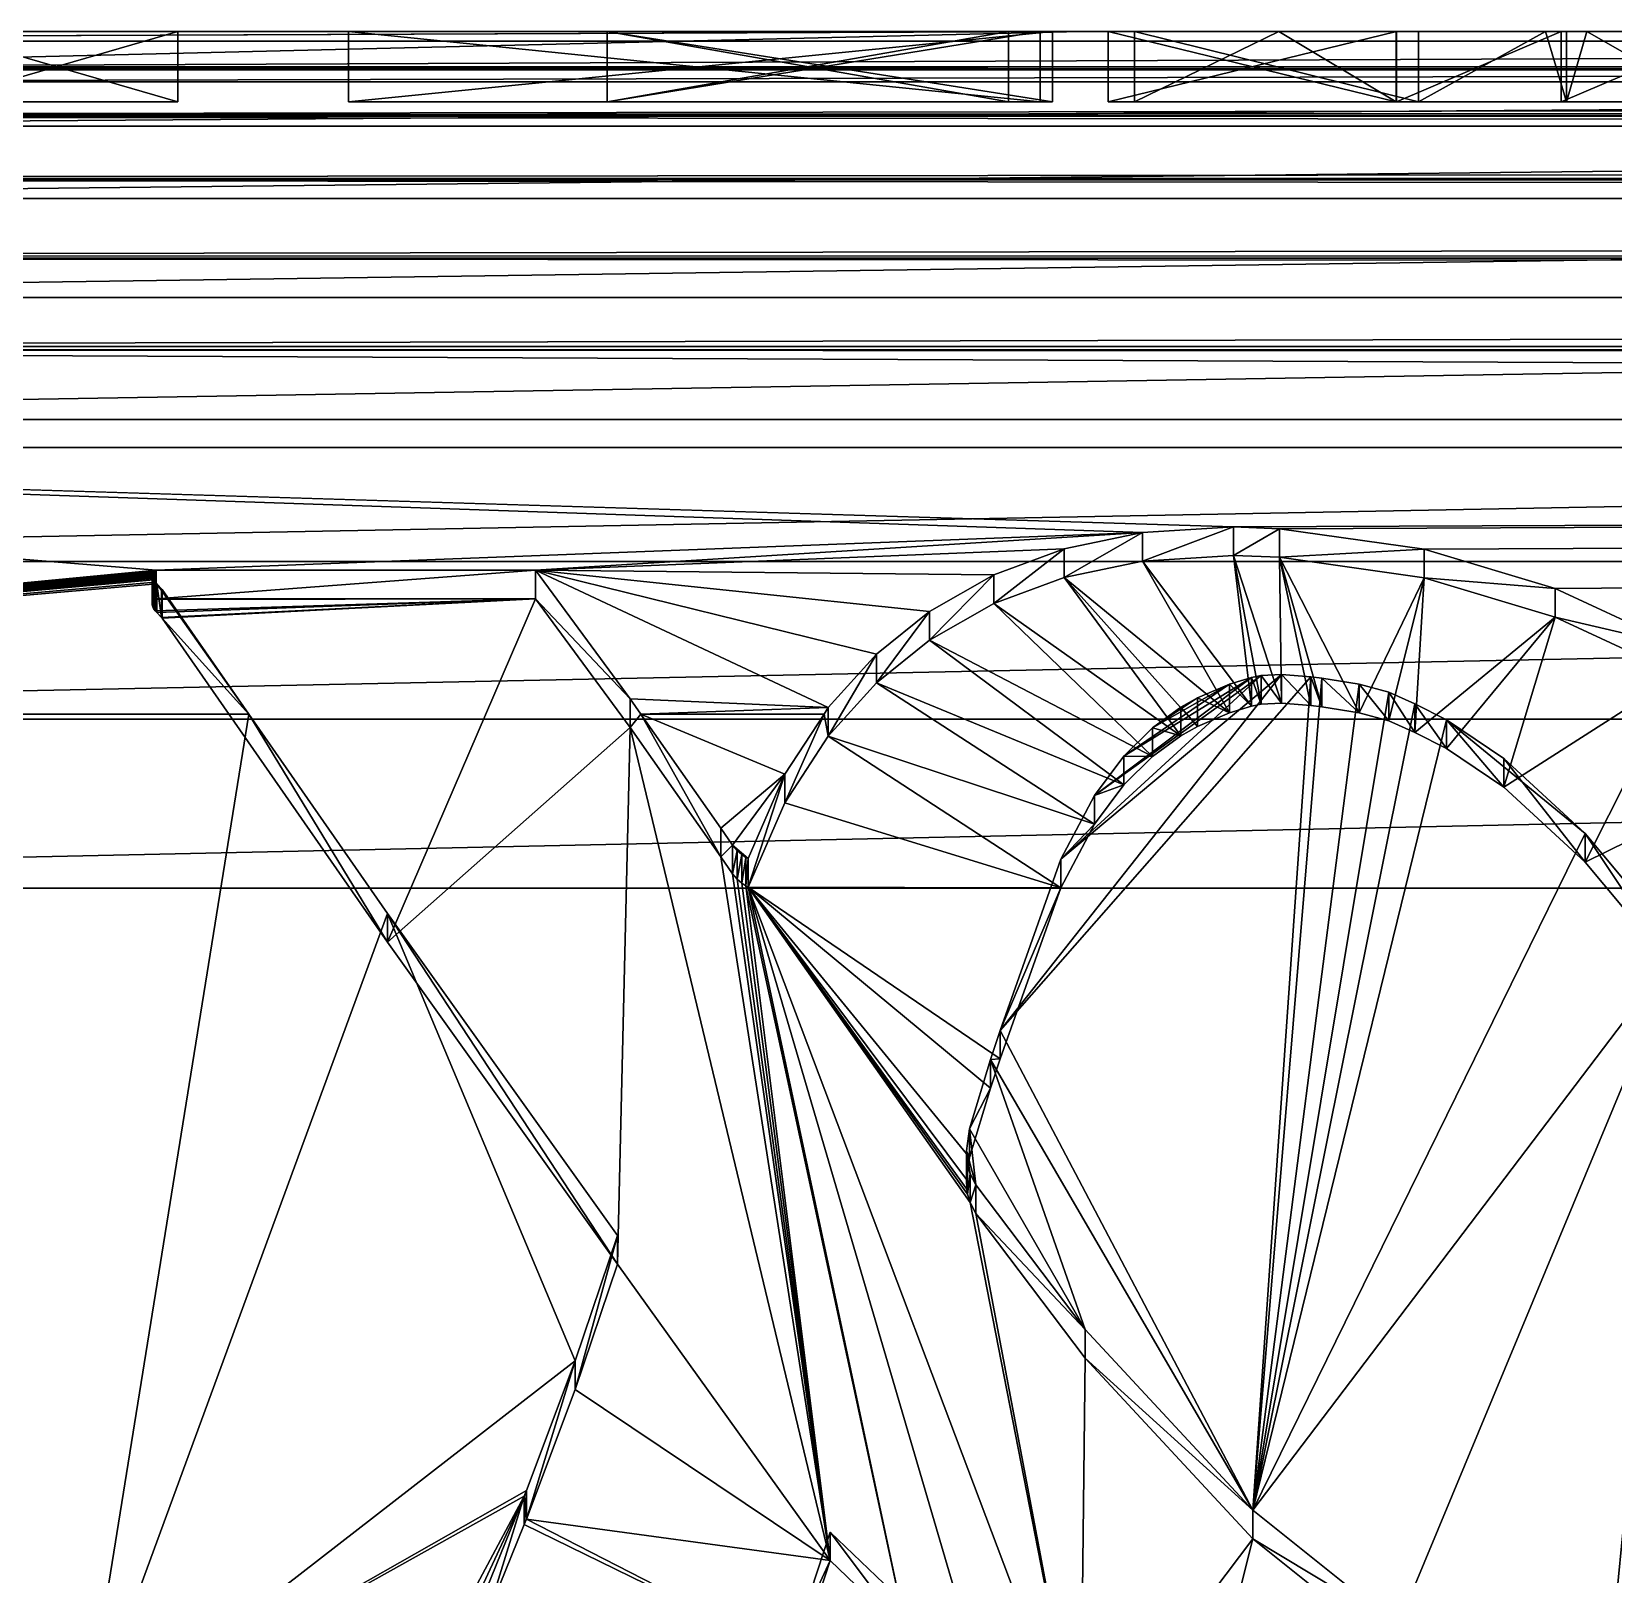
# Model space of a CAD drawing. Header units: metres. Extents: x 0 to 119, y 0 to 68.
# Drawn here: x 6.043 to 10.547, y 62.606 to 67 of the extents above; entities that cross this region are included whole.
import ezdxf

# ---------------------------------------------------------------- set-up
doc = ezdxf.new("R2010")
doc.units = ezdxf.units.M

msp = doc.modelspace()

# ---------------------------------------------------------------- linework, layer by layer
for points in [[(2.121098, 67, 17.797012), (5.767193, 67, 28.333239), (9.029355, 67, 17.797012)], [(9.029355, 67, 33.5), (8.949772, 67, 30.410288), (2.121098, 67, 33.5)], [(2.121098, 67, 33.5), (8.949772, 67, 30.410288), (6.945759, 67, 30.410288)], [(6.945759, 67, 30.410288), (6.459311, 67, 30.410288), (2.121098, 67, 33.5)], [(2.121098, 67, 33.5), (6.459311, 67, 30.410288), (5.767193, 67, 30.410288)], [(2.121098, 67, 33.5), (4.864197, 66.900002, 33.599998), (9.029355, 67, 33.5)], [(2.121098, 66.972885, 17.469748), (2.121098, 67, 17.797012), (9.029355, 67, 17.797012)], [(83.421097, 66.979347, 17.51034), (2.121098, 66.972885, 17.469748), (9.029355, 67, 17.797012)], [(21.378, 66.900002, 33.599998), (29.321098, 67, 33.5), (4.864197, 66.900002, 33.599998)], [(9.029355, 67, 33.5), (4.864197, 66.900002, 33.599998), (29.321098, 67, 33.5)], [(9.029355, 67, 17.797012), (5.767193, 67, 28.333239), (6.459311, 67, 28.333239)], [(5.767193, 66.799995, 28.333239), (6.459311, 66.799995, 28.333239), (5.767193, 67, 28.333239)], [(5.767193, 67, 28.333239), (6.459311, 66.799995, 28.333239), (6.459311, 67, 28.333239)], [(6.459311, 66.799995, 30.410288), (5.767193, 66.799995, 30.410288), (6.459311, 67, 30.410288)], [(6.459311, 67, 30.410288), (5.767193, 66.799995, 30.410288), (5.767193, 67, 30.410288)], [(6.945759, 67, 28.333239), (9.029355, 67, 17.797012), (6.459311, 67, 28.333239)], [(6.945759, 67, 28.333239), (6.459311, 67, 28.333239), (6.945759, 67, 28.881525)], [(6.945759, 67, 28.881525), (6.459311, 67, 28.333239), (6.459311, 67, 28.881525)], [(6.945759, 67, 28.881525), (6.459311, 67, 28.881525), (6.945759, 67, 30.410288)], [(6.945759, 67, 30.410288), (6.459311, 67, 28.881525), (6.459311, 67, 30.410288)], [(6.459311, 67, 28.333239), (6.459311, 66.799995, 28.333239), (6.459311, 67, 28.881525)], [(6.459311, 67, 28.881525), (6.459311, 66.799995, 28.333239), (6.459311, 66.799995, 30.410288)], [(6.459311, 67, 28.881525), (6.459311, 66.799995, 30.410288), (6.459311, 67, 30.410288)], [(8.914635, 67, 28.333239), (9.029355, 67, 17.797012), (6.945759, 67, 28.333239)], [(6.945759, 67, 30.410288), (6.945759, 66.799995, 30.410288), (6.945759, 67, 28.881525)], [(6.945759, 67, 28.881525), (6.945759, 66.799995, 30.410288), (6.945759, 66.799995, 28.333239)], [(6.945759, 67, 28.881525), (6.945759, 66.799995, 28.333239), (6.945759, 67, 28.333239)], [(6.945759, 66.799995, 28.333239), (8.914635, 66.799995, 28.333239), (6.945759, 67, 28.333239)], [(6.945759, 67, 28.333239), (8.914635, 66.799995, 28.333239), (8.914635, 67, 28.333239)], [(8.949772, 66.799995, 30.410288), (6.945759, 66.799995, 30.410288), (8.949772, 67, 30.410288)], [(8.949772, 67, 30.410288), (6.945759, 66.799995, 30.410288), (6.945759, 67, 30.410288)], [(7.681977, 67, 28.881525), (7.681977, 67, 29.106663), (9.029355, 67, 28.881525)], [(9.029355, 67, 28.881525), (7.681977, 67, 29.106663), (8.82506, 67, 29.106663)], [(7.681977, 67, 29.530409), (7.681977, 67, 29.939859), (8.82506, 67, 29.530409)], [(8.82506, 67, 29.530409), (7.681977, 67, 29.939859), (8.949772, 67, 29.939859)], [(7.681977, 67, 28.776623), (7.681977, 67, 28.881525), (8.914635, 67, 28.776623)], [(8.914635, 67, 28.776623), (7.681977, 67, 28.881525), (9.029355, 67, 28.881525)], [(8.914635, 66.799995, 28.776623), (7.681977, 66.799995, 28.776623), (8.914635, 67, 28.776623)], [(8.914635, 67, 28.776623), (7.681977, 66.799995, 28.776623), (7.681977, 67, 28.776623)], [(7.681977, 67, 28.776623), (7.681977, 66.799995, 28.776623), (7.681977, 67, 28.881525)], [(7.681977, 67, 28.881525), (7.681977, 66.799995, 28.776623), (7.681977, 66.799995, 29.106663)], [(7.681977, 67, 28.881525), (7.681977, 66.799995, 29.106663), (7.681977, 67, 29.106663)], [(7.681977, 66.799995, 29.106663), (8.82506, 66.799995, 29.106663), (7.681977, 67, 29.106663)], [(7.681977, 67, 29.106663), (8.82506, 66.799995, 29.106663), (8.82506, 67, 29.106663)], [(8.82506, 66.799995, 29.530409), (7.681977, 66.799995, 29.530409), (8.82506, 67, 29.530409)], [(8.82506, 67, 29.530409), (7.681977, 66.799995, 29.530409), (7.681977, 67, 29.530409)], [(7.681977, 66.799995, 29.530409), (7.681977, 66.799995, 29.939859), (7.681977, 67, 29.530409)], [(7.681977, 67, 29.530409), (7.681977, 66.799995, 29.939859), (7.681977, 67, 29.939859)], [(7.681977, 66.799995, 29.939859), (8.949772, 66.799995, 29.939859), (7.681977, 67, 29.939859)], [(7.681977, 67, 29.939859), (8.949772, 66.799995, 29.939859), (8.949772, 67, 29.939859)], [(9.029355, 67, 28.881525), (8.82506, 67, 29.106663), (8.82506, 67, 29.530409)], [(8.82506, 67, 29.530409), (8.949772, 67, 29.939859), (9.029355, 67, 28.881525)], [(8.82506, 66.799995, 29.106663), (8.82506, 66.799995, 29.530409), (8.82506, 67, 29.106663)], [(8.82506, 67, 29.106663), (8.82506, 66.799995, 29.530409), (8.82506, 67, 29.530409)], [(8.914635, 67, 28.776623), (9.029355, 67, 28.881525), (8.914635, 67, 28.333239)], [(8.914635, 67, 28.333239), (9.029355, 67, 28.881525), (9.029355, 67, 17.797012)], [(8.914635, 66.799995, 28.333239), (8.914635, 66.799995, 28.776623), (8.914635, 67, 28.333239)], [(8.914635, 67, 28.333239), (8.914635, 66.799995, 28.776623), (8.914635, 67, 28.776623)], [(9.029355, 67, 28.881525), (8.949772, 67, 29.939859), (8.949772, 67, 30.410288)], [(9.029355, 67, 33.5), (9.029355, 67, 28.881525), (8.949772, 67, 30.410288)], [(8.949772, 66.799995, 29.939859), (8.949772, 66.799995, 30.410288), (8.949772, 67, 29.939859)], [(8.949772, 67, 29.939859), (8.949772, 66.799995, 30.410288), (8.949772, 67, 30.410288)], [(9.992949, 67, 28.333239), (9.029355, 67, 17.797012), (9.183351, 67, 28.333239)], [(9.183351, 67, 28.333239), (9.029355, 67, 17.797012), (9.029355, 67, 28.881525)], [(9.183351, 67, 28.333239), (9.029355, 67, 28.881525), (9.594329, 67, 28.881525)], [(30.140114, 67, 19.16349), (30.357573, 67, 19.073416), (9.029355, 67, 17.797012)], [(11.623857, 67, 28.333239), (30.140114, 67, 19.16349), (9.029355, 67, 17.797012)], [(11.623857, 67, 28.333239), (9.029355, 67, 17.797012), (10.822873, 67, 28.333239)], [(10.822873, 67, 28.333239), (9.029355, 67, 17.797012), (9.992949, 67, 28.333239)], [(30.357573, 67, 19.073416), (30.586447, 67, 19.018467), (9.029355, 67, 17.797012)], [(9.029355, 67, 17.797012), (30.586447, 67, 19.018467), (30.821098, 67, 19)], [(9.029355, 67, 17.797012), (30.821098, 67, 19), (83.421097, 67, 17.797012)], [(9.92956, 67, 30.410288), (9.108934, 67, 30.410288), (9.029355, 67, 33.5)], [(13.339171, 67, 30.410288), (9.029355, 67, 33.5), (13.997875, 67, 30.410288)], [(13.997875, 67, 30.410288), (9.029355, 67, 33.5), (29.321098, 67, 33.5)], [(10.868348, 67, 30.410288), (9.92956, 67, 30.410288), (9.029355, 67, 33.5)], [(10.868348, 67, 30.410288), (9.029355, 67, 33.5), (11.693792, 67, 30.410288)], [(11.693792, 67, 30.410288), (9.029355, 67, 33.5), (13.339171, 67, 30.410288)], [(9.108934, 67, 30.410288), (9.594329, 67, 28.881525), (9.029355, 67, 28.881525)], [(9.108934, 67, 30.410288), (9.029355, 67, 28.881525), (9.029355, 67, 33.5)], [(83.421097, 66.979347, 17.51034), (9.029355, 67, 17.797012), (83.421097, 67, 17.797012)], [(9.928871, 67, 29.327839), (9.594329, 67, 28.881525), (9.108934, 67, 30.410288)], [(9.92956, 66.799995, 30.410288), (9.108934, 66.799995, 30.410288), (9.92956, 67, 30.410288)], [(9.92956, 67, 30.410288), (9.108934, 66.799995, 30.410288), (9.108934, 67, 30.410288)], [(9.108934, 66.799995, 30.410288), (9.928871, 66.799995, 29.327839), (9.108934, 67, 30.410288)], [(9.108934, 67, 30.410288), (9.928871, 66.799995, 29.327839), (9.928871, 67, 29.327839)], [(9.594329, 67, 28.881525), (9.928871, 66.799995, 29.327839), (9.183351, 66.799995, 28.333239)], [(9.594329, 67, 28.881525), (9.183351, 66.799995, 28.333239), (9.183351, 67, 28.333239)], [(9.183351, 66.799995, 28.333239), (9.992949, 66.799995, 28.333239), (9.183351, 67, 28.333239)], [(9.183351, 67, 28.333239), (9.992949, 66.799995, 28.333239), (9.992949, 67, 28.333239)], [(9.928871, 67, 29.327839), (9.928871, 66.799995, 29.327839), (9.594329, 67, 28.881525)], [(10.398779, 67, 29.742973), (9.92956, 67, 30.410288), (10.868348, 67, 30.410288)], [(10.398779, 66.799995, 29.742973), (9.92956, 66.799995, 30.410288), (10.398779, 67, 29.742973)], [(10.398779, 67, 29.742973), (9.92956, 66.799995, 30.410288), (9.92956, 67, 30.410288)], [(10.822873, 67, 28.333239), (9.992949, 67, 28.333239), (10.471639, 67, 28.881525)], [(10.471639, 67, 28.881525), (9.992949, 67, 28.333239), (10.353942, 67, 28.881525)], [(9.992949, 67, 28.333239), (9.992949, 66.799995, 28.333239), (10.353942, 67, 28.881525)], [(10.353942, 67, 28.881525), (9.992949, 66.799995, 28.333239), (10.413594, 66.799995, 28.972132)], [(10.471639, 67, 28.881525), (10.353942, 67, 28.881525), (10.413594, 67, 28.972132)], [(10.353942, 67, 28.881525), (10.413594, 66.799995, 28.972132), (10.413594, 67, 28.972132)], [(10.868348, 66.799995, 30.410288), (10.398779, 66.799995, 29.742973), (10.868348, 67, 30.410288)], [(10.868348, 67, 30.410288), (10.398779, 66.799995, 29.742973), (10.398779, 67, 29.742973)], [(10.413594, 67, 28.972132), (10.413594, 66.799995, 28.972132), (10.471639, 67, 28.881525)], [(10.471639, 67, 28.881525), (10.413594, 66.799995, 28.972132), (10.822873, 66.799995, 28.333239)], [(10.471639, 67, 28.881525), (10.822873, 66.799995, 28.333239), (10.822873, 67, 28.333239)], [(83.421097, 66.970566, 17.470276), (2.121098, 66.972885, 17.469748), (83.421097, 66.979347, 17.51034)], [(83.421097, 66.970566, 17.470276), (2.121098, 66.972717, 17.467789), (2.121098, 66.972885, 17.469748)], [(2.121098, 66.892578, 17.151358), (2.121098, 66.972717, 17.467789), (83.421097, 66.970566, 17.470276)], [(83.421097, 66.917824, 17.229591), (2.121098, 66.892578, 17.151358), (83.421097, 66.970566, 17.470276)], [(83.421097, 66.888939, 17.152763), (2.121098, 66.892578, 17.151358), (83.421097, 66.917824, 17.229591)], [(83.421097, 66.888939, 17.152763), (2.121098, 66.891609, 17.147547), (2.121098, 66.892578, 17.151358)], [(4.360739, 66.857452, 44), (21.881458, 66.857452, 44), (21.378, 66.900002, 44)], [(4.360739, 66.857452, 44), (21.378, 66.900002, 44), (4.864197, 66.900002, 44)], [(21.378, 66.900002, 33.599998), (4.864197, 66.900002, 33.599998), (21.378, 66.900002, 44)], [(21.378, 66.900002, 44), (4.864197, 66.900002, 33.599998), (4.864197, 66.900002, 44)], [(2.121098, 66.761261, 16.850426), (2.121098, 66.891609, 17.147547), (83.421097, 66.888939, 17.152763)], [(83.421097, 66.816689, 16.960558), (2.121098, 66.761261, 16.850426), (83.421097, 66.888939, 17.152763)], [(3.871564, 66.731018, 44), (22.370634, 66.731018, 44), (21.881458, 66.857452, 44)], [(3.871564, 66.731018, 44), (21.881458, 66.857452, 44), (4.360739, 66.857452, 44)], [(83.421097, 66.757271, 16.852674), (2.121098, 66.761261, 16.850426), (83.421097, 66.816689, 16.960558)], [(83.421097, 66.757271, 16.852674), (2.121098, 66.758896, 16.845026), (2.121098, 66.761261, 16.850426)], [(83.421097, 66.678032, 16.708799), (2.121098, 66.582497, 16.575058), (2.121098, 66.758896, 16.845026)], [(83.421097, 66.678032, 16.708799), (2.121098, 66.758896, 16.845026), (83.421097, 66.757271, 16.852674)], [(4.876979, 66.799995, 29.269617), (5.767193, 66.799995, 30.410288), (6.459311, 66.799995, 30.410288)], [(6.459311, 66.799995, 30.410288), (5.767193, 66.799995, 29.482351), (4.876979, 66.799995, 29.269617)], [(6.459311, 66.799995, 28.333239), (5.767193, 66.799995, 28.333239), (6.459311, 66.799995, 30.410288)], [(6.459311, 66.799995, 30.410288), (5.767193, 66.799995, 28.333239), (5.767193, 66.799995, 29.482351)], [(8.949772, 66.799995, 30.410288), (8.949772, 66.799995, 29.939859), (6.945759, 66.799995, 30.410288)], [(6.945759, 66.799995, 30.410288), (8.949772, 66.799995, 29.939859), (7.681977, 66.799995, 29.939859)], [(6.945759, 66.799995, 30.410288), (7.681977, 66.799995, 29.939859), (6.945759, 66.799995, 28.333239)], [(6.945759, 66.799995, 28.333239), (7.681977, 66.799995, 29.939859), (7.681977, 66.799995, 29.530409)], [(7.681977, 66.799995, 28.776623), (8.914635, 66.799995, 28.333239), (6.945759, 66.799995, 28.333239)], [(7.681977, 66.799995, 28.776623), (6.945759, 66.799995, 28.333239), (7.681977, 66.799995, 29.106663)], [(7.681977, 66.799995, 29.106663), (6.945759, 66.799995, 28.333239), (7.681977, 66.799995, 29.530409)], [(8.914635, 66.799995, 28.776623), (8.914635, 66.799995, 28.333239), (7.681977, 66.799995, 28.776623)], [(7.681977, 66.799995, 29.106663), (7.681977, 66.799995, 29.530409), (8.82506, 66.799995, 29.106663)], [(8.82506, 66.799995, 29.106663), (7.681977, 66.799995, 29.530409), (8.82506, 66.799995, 29.530409)], [(9.108934, 66.799995, 30.410288), (9.92956, 66.799995, 30.410288), (9.928871, 66.799995, 29.327839)], [(9.992949, 66.799995, 28.333239), (9.183351, 66.799995, 28.333239), (10.413594, 66.799995, 28.972132)], [(10.413594, 66.799995, 28.972132), (9.183351, 66.799995, 28.333239), (9.928871, 66.799995, 29.327839)], [(9.928871, 66.799995, 29.327839), (9.92956, 66.799995, 30.410288), (10.398779, 66.799995, 29.742973)], [(9.928871, 66.799995, 29.327839), (10.398779, 66.799995, 29.742973), (10.413594, 66.799995, 28.972132)], [(10.868348, 66.799995, 30.410288), (10.883849, 66.799995, 29.339207), (10.398779, 66.799995, 29.742973)], [(10.413594, 66.799995, 28.972132), (10.398779, 66.799995, 29.742973), (10.883849, 66.799995, 29.339207)], [(10.413594, 66.799995, 28.972132), (10.883849, 66.799995, 29.339207), (10.822873, 66.799995, 28.333239)], [(3.410541, 66.524292, 44), (22.831656, 66.524292, 44), (22.370634, 66.731018, 44)], [(3.410541, 66.524292, 44), (22.370634, 66.731018, 44), (3.871564, 66.731018, 44)], [(83.421097, 66.578995, 16.577765), (2.121098, 66.582497, 16.575058), (83.421097, 66.678032, 16.708799)], [(83.421097, 66.578995, 16.577765), (2.121098, 66.578194, 16.568474), (2.121098, 66.582497, 16.575058)], [(83.421097, 66.504723, 16.479513), (2.121098, 66.578194, 16.568474), (83.421097, 66.578995, 16.577765)], [(83.421097, 66.504723, 16.479513), (2.121098, 66.361092, 16.332676), (2.121098, 66.578194, 16.568474)], [(83.421097, 66.358711, 16.33514), (2.121098, 66.361092, 16.332676), (83.421097, 66.504723, 16.479513)], [(2.990749, 66.243118, 44), (23.251446, 66.243118, 44), (22.831656, 66.524292, 44)], [(2.990749, 66.243118, 44), (22.831656, 66.524292, 44), (3.410541, 66.524292, 44)], [(83.421097, 66.358711, 16.33514), (2.121098, 66.354431, 16.325443), (2.121098, 66.361092, 16.332676)], [(83.421097, 66.300339, 16.277435), (2.121098, 66.354431, 16.325443), (83.421097, 66.358711, 16.33514)], [(83.421097, 66.300339, 16.277435), (2.121098, 66.103027, 16.129808), (2.121098, 66.354431, 16.325443)], [(83.421097, 66.102104, 16.131102), (2.121098, 66.103027, 16.129808), (83.421097, 66.300339, 16.277435)], [(2.624098, 65.895485, 44), (23.618097, 65.895485, 44), (23.251446, 66.243118, 44)], [(2.624098, 65.895485, 44), (23.251446, 66.243118, 44), (2.990749, 66.243118, 44)], [(83.421097, 66.102104, 16.131102), (2.121098, 66.093719, 16.122562), (2.121098, 66.103027, 16.129808)], [(83.421097, 66.069107, 16.106743), (2.121098, 66.093719, 16.122562), (83.421097, 66.102104, 16.131102)], [(66.429298, 65.815788, 15.970955), (2.121098, 65.815788, 15.970955), (2.121098, 66.093719, 16.122562)], [(83.421097, 66.069107, 16.106743), (66.429298, 65.815788, 15.970955), (2.121098, 66.093719, 16.122562)], [(2.32099, 65.491249, 44), (23.921209, 65.491249, 44), (23.618097, 65.895485, 44)], [(2.32099, 65.491249, 44), (23.618097, 65.895485, 44), (2.624098, 65.895485, 44)], [(66.429298, 65.815788, 15.970955), (9.465281, 65.589226, 15.869737), (2.121098, 65.815788, 15.970955)], [(9.465281, 65.589226, 15.869737), (9.206678, 65.573441, 15.862684), (2.121098, 65.815788, 15.970955)], [(2.121098, 65.815788, 15.970955), (9.206678, 65.573441, 15.862684), (6.397724, 65.465912, 15.814647)], [(2.121098, 65.815788, 15.970955), (6.397724, 65.465912, 15.814647), (2.121098, 65.056313, 15.631657)], [(66.429298, 65.815788, 15.970955), (9.596497, 65.584343, 15.867554), (9.465281, 65.589226, 15.869737)], [(10.008261, 65.525642, 15.841333), (9.596497, 65.584343, 15.867554), (66.429298, 65.815788, 15.970955)], [(10.381434, 65.413834, 15.791383), (10.008261, 65.525642, 15.841333), (66.429298, 65.815788, 15.970955)], [(66.429298, 65.815788, 15.970955), (10.735929, 65.249786, 15.718093), (10.381434, 65.413834, 15.791383)], [(9.206678, 65.491852, 16.04529), (9.206678, 65.573441, 15.862684), (9.465281, 65.589226, 15.869737)], [(9.206678, 65.491852, 16.04529), (9.465281, 65.589226, 15.869737), (9.465281, 65.507652, 16.052343)], [(9.465281, 65.507652, 16.052343), (9.465281, 65.589226, 15.869737), (9.596497, 65.584343, 15.867554)], [(6.397724, 65.465912, 15.814647), (9.206678, 65.573441, 15.862684), (7.478107, 65.465912, 15.814647)], [(7.478107, 65.465912, 15.814647), (9.206678, 65.573441, 15.862684), (8.983396, 65.527145, 15.842002)], [(8.983396, 65.445564, 16.024609), (8.983396, 65.527145, 15.842002), (9.206678, 65.573441, 15.862684)], [(8.983396, 65.445564, 16.024609), (9.206678, 65.573441, 15.862684), (9.206678, 65.491852, 16.04529)], [(9.465281, 65.507652, 16.052343), (9.596497, 65.584343, 15.867554), (9.596497, 65.502754, 16.050159)], [(10.008261, 65.525642, 15.841333), (9.596497, 65.502754, 16.050159), (9.596497, 65.584343, 15.867554)], [(7.478107, 65.465912, 15.814647), (8.983396, 65.527145, 15.842002), (8.783616, 65.452888, 15.80883)], [(8.783616, 65.371315, 15.991436), (8.783616, 65.452888, 15.80883), (8.983396, 65.527145, 15.842002)], [(8.783616, 65.371315, 15.991436), (8.983396, 65.527145, 15.842002), (8.983396, 65.445564, 16.024609)], [(9.465281, 65.507652, 16.052343), (9.517189, 65.079231, 15.860952), (9.206678, 65.491852, 16.04529)], [(9.596497, 65.502754, 16.050159), (9.60277, 65.087601, 15.864689), (9.465281, 65.507652, 16.052343)], [(9.60277, 65.087601, 15.864689), (9.544477, 65.084412, 15.863262), (9.465281, 65.507652, 16.052343)], [(9.465281, 65.507652, 16.052343), (9.544477, 65.084412, 15.863262), (9.517189, 65.079231, 15.860952)], [(10.008261, 65.525642, 15.841333), (10.008261, 65.444069, 16.023937), (9.596497, 65.502754, 16.050159)], [(9.685822, 65.081108, 15.861785), (9.60277, 65.087601, 15.864689), (9.596497, 65.502754, 16.050159)], [(10.008261, 65.444069, 16.023937), (9.823788, 65.059799, 15.852267), (9.596497, 65.502754, 16.050159)], [(9.596497, 65.502754, 16.050159), (9.823788, 65.059799, 15.852267), (9.71742, 65.076546, 15.859749)], [(9.596497, 65.502754, 16.050159), (9.71742, 65.076546, 15.859749), (9.685822, 65.081108, 15.861785)], [(10.381434, 65.413834, 15.791383), (10.008261, 65.444069, 16.023937), (10.008261, 65.525642, 15.841333)], [(2.090014, 65.041885, 44), (24.152184, 65.041885, 44), (23.921209, 65.491249, 44)], [(2.090014, 65.041885, 44), (23.921209, 65.491249, 44), (2.32099, 65.491249, 44)], [(2.121098, 65.056313, 15.631657), (6.397724, 65.465912, 15.814647), (6.394863, 65.46405, 15.813814)], [(2.121098, 65.056313, 15.631657), (6.394863, 65.46405, 15.813814), (6.391853, 65.461548, 15.812695)], [(6.391853, 65.461548, 15.812695), (6.389733, 65.459167, 15.811633), (2.121098, 65.056313, 15.631657)], [(6.389733, 65.459167, 15.811633), (6.388232, 65.45681, 15.810579), (2.121098, 65.056313, 15.631657)], [(2.121098, 65.056313, 15.631657), (6.388232, 65.45681, 15.810579), (6.387211, 65.45433, 15.809477)], [(2.121098, 65.056313, 15.631657), (6.387211, 65.45433, 15.809477), (6.386697, 65.451965, 15.808414)], [(6.386697, 65.451965, 15.808414), (6.3866, 65.44915, 15.807159), (2.121098, 65.056313, 15.631657)], [(6.3866, 65.367569, 15.989765), (6.3866, 65.44915, 15.807159), (6.386697, 65.451965, 15.808414)], [(6.3866, 65.367569, 15.989765), (6.386697, 65.451965, 15.808414), (6.386697, 65.370392, 15.991021)], [(6.386697, 65.370392, 15.991021), (6.386697, 65.451965, 15.808414), (6.387211, 65.45433, 15.809477)], [(6.386697, 65.370392, 15.991021), (6.387211, 65.45433, 15.809477), (6.387211, 65.372757, 15.992083)], [(6.387211, 65.372757, 15.992083), (6.387211, 65.45433, 15.809477), (6.388232, 65.45681, 15.810579)], [(6.387211, 65.372757, 15.992083), (6.388232, 65.45681, 15.810579), (6.388232, 65.375221, 15.993185)], [(6.388232, 65.375221, 15.993185), (6.388232, 65.45681, 15.810579), (6.389733, 65.459167, 15.811633)], [(6.388232, 65.375221, 15.993185), (6.389733, 65.459167, 15.811633), (6.389733, 65.377586, 15.99424)], [(6.389733, 65.377586, 15.99424), (6.389733, 65.459167, 15.811633), (6.391853, 65.461548, 15.812695)], [(6.389733, 65.377586, 15.99424), (6.391853, 65.461548, 15.812695), (6.391853, 65.379959, 15.995301)], [(6.391853, 65.379959, 15.995301), (6.391853, 65.461548, 15.812695), (6.394863, 65.46405, 15.813814)], [(6.391853, 65.379959, 15.995301), (6.394863, 65.46405, 15.813814), (6.394863, 65.382469, 15.996421)], [(6.394863, 65.382469, 15.996421), (6.394863, 65.46405, 15.813814), (6.397724, 65.465912, 15.814647)], [(6.394863, 65.382469, 15.996421), (6.397724, 65.465912, 15.814647), (6.397724, 65.384331, 15.997253)], [(7.478107, 65.384331, 15.997253), (6.397724, 65.384331, 15.997253), (7.478107, 65.465912, 15.814647)], [(7.478107, 65.465912, 15.814647), (6.397724, 65.384331, 15.997253), (6.397724, 65.465912, 15.814647)], [(7.478107, 65.465912, 15.814647), (8.783616, 65.452888, 15.80883), (8.600216, 65.348602, 15.762239)], [(8.600216, 65.348602, 15.762239), (8.449078, 65.226837, 15.707843), (7.478107, 65.465912, 15.814647)], [(7.478107, 65.465912, 15.814647), (8.449078, 65.226837, 15.707843), (8.311805, 65.075142, 15.640073)], [(7.478107, 65.465912, 15.814647), (8.311805, 65.075142, 15.640073), (7.747643, 65.100075, 15.651207)], [(7.747643, 65.100075, 15.651207), (7.478107, 65.384331, 15.997253), (7.478107, 65.465912, 15.814647)], [(8.600216, 65.267029, 15.944846), (8.600216, 65.348602, 15.762239), (8.783616, 65.452888, 15.80883)], [(8.600216, 65.267029, 15.944846), (8.783616, 65.452888, 15.80883), (8.783616, 65.371315, 15.991436)], [(9.206678, 65.491852, 16.04529), (9.454515, 65.059998, 15.852354), (8.983396, 65.445564, 16.024609)], [(9.206678, 65.491852, 16.04529), (9.517189, 65.079231, 15.860952), (9.454515, 65.059998, 15.852354)], [(2.121098, 65.056313, 15.631657), (6.3866, 65.44915, 15.807159), (6.387029, 65.446175, 15.805831)], [(2.121098, 65.056313, 15.631657), (6.387029, 65.446175, 15.805831), (6.388158, 65.442612, 15.804238)], [(6.388158, 65.442612, 15.804238), (6.390341, 65.438232, 15.802283), (2.121098, 65.056313, 15.631657)], [(2.121098, 65.056313, 15.631657), (6.390341, 65.438232, 15.802283), (6.394617, 65.432076, 15.799534)], [(2.121098, 65.056313, 15.631657), (6.394617, 65.432076, 15.799534), (6.399087, 65.426888, 15.797213)], [(6.399087, 65.426888, 15.797213), (6.661288, 65.056313, 15.631657), (2.121098, 65.056313, 15.631657)], [(6.387029, 65.364601, 15.988436), (6.387029, 65.446175, 15.805831), (6.3866, 65.44915, 15.807159)], [(6.387029, 65.364601, 15.988436), (6.3866, 65.44915, 15.807159), (6.3866, 65.367569, 15.989765)], [(6.388158, 65.361038, 15.986845), (6.388158, 65.442612, 15.804238), (6.387029, 65.446175, 15.805831)], [(6.388158, 65.361038, 15.986845), (6.387029, 65.446175, 15.805831), (6.387029, 65.364601, 15.988436)], [(6.390341, 65.356659, 15.984889), (6.390341, 65.438232, 15.802283), (6.388158, 65.442612, 15.804238)], [(6.390341, 65.356659, 15.984889), (6.388158, 65.442612, 15.804238), (6.388158, 65.361038, 15.986845)], [(6.394617, 65.350502, 15.98214), (6.394617, 65.432076, 15.799534), (6.390341, 65.438232, 15.802283)], [(6.394617, 65.350502, 15.98214), (6.390341, 65.438232, 15.802283), (6.390341, 65.356659, 15.984889)], [(6.399087, 65.345306, 15.979819), (6.399087, 65.426888, 15.797213), (6.394617, 65.432076, 15.799534)], [(6.399087, 65.345306, 15.979819), (6.394617, 65.432076, 15.799534), (6.394617, 65.350502, 15.98214)], [(6.412983, 65.412781, 15.79091), (6.414603, 65.410706, 15.789986), (6.399087, 65.426888, 15.797213)], [(6.399087, 65.426888, 15.797213), (6.414603, 65.410706, 15.789986), (6.661288, 65.056313, 15.631657)], [(6.412983, 65.3312, 15.973516), (6.412983, 65.412781, 15.79091), (6.399087, 65.426888, 15.797213)], [(6.412983, 65.3312, 15.973516), (6.399087, 65.426888, 15.797213), (6.399087, 65.345306, 15.979819)], [(6.414603, 65.329124, 15.97259), (6.414603, 65.410706, 15.789986), (6.412983, 65.412781, 15.79091)], [(6.414603, 65.329124, 15.97259), (6.412983, 65.412781, 15.79091), (6.412983, 65.3312, 15.973516)], [(6.414603, 65.410706, 15.789986), (6.414603, 65.329124, 15.97259), (6.661288, 65.056313, 15.631657)], [(8.983396, 65.445564, 16.024609), (9.31542, 64.994453, 15.823073), (8.783616, 65.371315, 15.991436)], [(9.454515, 65.059998, 15.852354), (9.363264, 65.021187, 15.835017), (8.983396, 65.445564, 16.024609)], [(8.983396, 65.445564, 16.024609), (9.363264, 65.021187, 15.835017), (9.31542, 64.994453, 15.823073)], [(10.008261, 65.444069, 16.023937), (9.907931, 65.036919, 15.842043), (9.823788, 65.059799, 15.852267)], [(9.982217, 65.004181, 15.827421), (9.907931, 65.036919, 15.842043), (10.008261, 65.444069, 16.023937)], [(10.381434, 65.332253, 15.973989), (9.982217, 65.004181, 15.827421), (10.008261, 65.444069, 16.023937)], [(10.381434, 65.413834, 15.791383), (10.381434, 65.332253, 15.973989), (10.008261, 65.444069, 16.023937)], [(10.735929, 65.249786, 15.718093), (10.381434, 65.332253, 15.973989), (10.381434, 65.413834, 15.791383)], [(6.389733, 65.377586, 15.99424), (6.387029, 65.364601, 15.988436), (6.3866, 65.367569, 15.989765)], [(6.389733, 65.377586, 15.99424), (6.3866, 65.367569, 15.989765), (6.388232, 65.375221, 15.993185)], [(6.388232, 65.375221, 15.993185), (6.3866, 65.367569, 15.989765), (6.386697, 65.370392, 15.991021)], [(6.388232, 65.375221, 15.993185), (6.386697, 65.370392, 15.991021), (6.387211, 65.372757, 15.992083)], [(6.391853, 65.379959, 15.995301), (6.388158, 65.361038, 15.986845), (6.387029, 65.364601, 15.988436)], [(6.391853, 65.379959, 15.995301), (6.387029, 65.364601, 15.988436), (6.389733, 65.377586, 15.99424)], [(6.394863, 65.382469, 15.996421), (6.390341, 65.356659, 15.984889), (6.388158, 65.361038, 15.986845)], [(6.394863, 65.382469, 15.996421), (6.388158, 65.361038, 15.986845), (6.391853, 65.379959, 15.995301)], [(6.394617, 65.350502, 15.98214), (6.390341, 65.356659, 15.984889), (6.394863, 65.382469, 15.996421)], [(6.399087, 65.345306, 15.979819), (6.394617, 65.350502, 15.98214), (7.478107, 65.384331, 15.997253)], [(7.478107, 65.384331, 15.997253), (6.394617, 65.350502, 15.98214), (6.394863, 65.382469, 15.996421)], [(7.478107, 65.384331, 15.997253), (6.394863, 65.382469, 15.996421), (6.397724, 65.384331, 15.997253)], [(7.478107, 65.384331, 15.997253), (6.412983, 65.3312, 15.973516), (6.399087, 65.345306, 15.979819)], [(7.478107, 65.384331, 15.997253), (6.414603, 65.329124, 15.97259), (6.412983, 65.3312, 15.973516)], [(7.478107, 65.384331, 15.997253), (7.056553, 64.406876, 15.560575), (6.414603, 65.329124, 15.97259)], [(7.747643, 65.018494, 15.833814), (7.056553, 64.406876, 15.560575), (7.478107, 65.384331, 15.997253)], [(7.747643, 65.100075, 15.651207), (7.747643, 65.018494, 15.833814), (7.478107, 65.384331, 15.997253)], [(8.783616, 65.371315, 15.991436), (9.234808, 64.935883, 15.796911), (8.600216, 65.267029, 15.944846)], [(8.783616, 65.371315, 15.991436), (9.31542, 64.994453, 15.823073), (9.234808, 64.935883, 15.796911)], [(6.661288, 65.056313, 15.631657), (6.414603, 65.329124, 15.97259), (7.056553, 64.406876, 15.560575)], [(8.449078, 65.145264, 15.89045), (8.449078, 65.226837, 15.707843), (8.600216, 65.348602, 15.762239)], [(8.449078, 65.145264, 15.89045), (8.600216, 65.348602, 15.762239), (8.600216, 65.267029, 15.944846)], [(10.381434, 65.332253, 15.973989), (10.072265, 64.958115, 15.806843), (9.982217, 65.004181, 15.827421)], [(10.072265, 64.958115, 15.806843), (10.381434, 65.332253, 15.973989), (10.235399, 64.848366, 15.757807)], [(10.235399, 64.848366, 15.757807), (10.381434, 65.332253, 15.973989), (10.735929, 65.168213, 15.900698)], [(10.735929, 65.249786, 15.718093), (10.735929, 65.168213, 15.900698), (10.381434, 65.332253, 15.973989)], [(8.311805, 64.993561, 15.822677), (8.311805, 65.075142, 15.640073), (8.449078, 65.226837, 15.707843)], [(8.311805, 64.993561, 15.822677), (8.449078, 65.226837, 15.707843), (8.449078, 65.145264, 15.89045)], [(8.600216, 65.267029, 15.944846), (9.153333, 64.855133, 15.760836), (8.449078, 65.145264, 15.89045)], [(8.600216, 65.267029, 15.944846), (9.234808, 64.935883, 15.796911), (9.153333, 64.855133, 15.760836)], [(8.449078, 65.145264, 15.89045), (9.06974, 64.742462, 15.710499), (8.311805, 64.993561, 15.822677)], [(8.449078, 65.145264, 15.89045), (9.153333, 64.855133, 15.760836), (9.06974, 64.742462, 15.710499)], [(8.973487, 64.643272, 15.447133), (9.60277, 65.169174, 15.682082), (8.801024, 64.155502, 15.229224)], [(8.801024, 64.155502, 15.229224), (9.60277, 65.169174, 15.682082), (9.685822, 65.162682, 15.67918)], [(8.801024, 64.155502, 15.229224), (9.685822, 65.162682, 15.67918), (9.520538, 62.788456, 14.618497)], [(8.973487, 64.643272, 15.447133), (9.544477, 65.165993, 15.680655), (9.60277, 65.169174, 15.682082)], [(9.06974, 64.824043, 15.527893), (9.544477, 65.165993, 15.680655), (8.973487, 64.643272, 15.447133)], [(9.06974, 64.824043, 15.527893), (9.517189, 65.16082, 15.678347), (9.544477, 65.165993, 15.680655)], [(9.153333, 64.936722, 15.57823), (9.517189, 65.16082, 15.678347), (9.06974, 64.824043, 15.527893)], [(9.153333, 64.936722, 15.57823), (9.454515, 65.141571, 15.669748), (9.517189, 65.16082, 15.678347)], [(9.234808, 65.017464, 15.614304), (9.454515, 65.141571, 15.669748), (9.153333, 64.936722, 15.57823)], [(9.234808, 65.017464, 15.614304), (9.363264, 65.10276, 15.652411), (9.454515, 65.141571, 15.669748)], [(9.454515, 65.059998, 15.852354), (9.454515, 65.141571, 15.669748), (9.363264, 65.10276, 15.652411)], [(9.517189, 65.079231, 15.860952), (9.517189, 65.16082, 15.678347), (9.454515, 65.141571, 15.669748)], [(9.517189, 65.079231, 15.860952), (9.454515, 65.141571, 15.669748), (9.454515, 65.059998, 15.852354)], [(9.544477, 65.084412, 15.863262), (9.544477, 65.165993, 15.680655), (9.517189, 65.16082, 15.678347)], [(9.544477, 65.084412, 15.863262), (9.517189, 65.16082, 15.678347), (9.517189, 65.079231, 15.860952)], [(9.520538, 62.788456, 14.618497), (9.685822, 65.162682, 15.67918), (9.71742, 65.158127, 15.677143)], [(9.520538, 62.788456, 14.618497), (9.71742, 65.158127, 15.677143), (9.823788, 65.141373, 15.669661)], [(9.823788, 65.141373, 15.669661), (9.907931, 65.118492, 15.659436), (9.520538, 62.788456, 14.618497)], [(9.60277, 65.087601, 15.864689), (9.60277, 65.169174, 15.682082), (9.544477, 65.165993, 15.680655)], [(9.60277, 65.087601, 15.864689), (9.544477, 65.165993, 15.680655), (9.544477, 65.084412, 15.863262)], [(9.685822, 65.081108, 15.861785), (9.685822, 65.162682, 15.67918), (9.60277, 65.169174, 15.682082)], [(9.685822, 65.081108, 15.861785), (9.60277, 65.169174, 15.682082), (9.60277, 65.087601, 15.864689)], [(9.71742, 65.076546, 15.859749), (9.71742, 65.158127, 15.677143), (9.685822, 65.162682, 15.67918)], [(9.71742, 65.076546, 15.859749), (9.685822, 65.162682, 15.67918), (9.685822, 65.081108, 15.861785)], [(9.823788, 65.059799, 15.852267), (9.823788, 65.141373, 15.669661), (9.71742, 65.158127, 15.677143)], [(9.823788, 65.059799, 15.852267), (9.71742, 65.158127, 15.677143), (9.71742, 65.076546, 15.859749)], [(9.907931, 65.036919, 15.842043), (9.907931, 65.118492, 15.659436), (9.823788, 65.141373, 15.669661)], [(9.907931, 65.036919, 15.842043), (9.823788, 65.141373, 15.669661), (9.823788, 65.059799, 15.852267)], [(10.235399, 64.848366, 15.757807), (10.735929, 65.168213, 15.900698), (10.467052, 64.634651, 15.662334)], [(10.467052, 64.634651, 15.662334), (10.735929, 65.168213, 15.900698), (11.092014, 64.94223, 15.799746)], [(7.747643, 65.100075, 15.651207), (8.311805, 65.075142, 15.640073), (7.778283, 65.056313, 15.631657)], [(7.778283, 65.056313, 15.631657), (7.747643, 65.018494, 15.833814), (7.747643, 65.100075, 15.651207)], [(9.31542, 65.076035, 15.640468), (9.363264, 65.10276, 15.652411), (9.234808, 65.017464, 15.614304)], [(9.363264, 65.021187, 15.835017), (9.363264, 65.10276, 15.652411), (9.31542, 65.076035, 15.640468)], [(9.454515, 65.059998, 15.852354), (9.363264, 65.10276, 15.652411), (9.363264, 65.021187, 15.835017)], [(9.520538, 62.788456, 14.618497), (9.907931, 65.118492, 15.659436), (9.982217, 65.085762, 15.644814)], [(9.982217, 65.004181, 15.827421), (9.982217, 65.085762, 15.644814), (9.907931, 65.118492, 15.659436)], [(9.982217, 65.004181, 15.827421), (9.907931, 65.118492, 15.659436), (9.907931, 65.036919, 15.842043)], [(2.121098, 65.056313, 15.631657), (6.661288, 65.056313, 15.631657), (6.189983, 62.126835, 14.322917)], [(2.121098, 65.056313, 15.631657), (6.189983, 62.126835, 14.322917), (2.121098, 60.060982, 13.4)], [(6.661288, 65.056313, 15.631657), (7.056553, 64.488457, 15.377969), (6.189983, 62.126835, 14.322917)], [(6.661288, 65.056313, 15.631657), (7.056553, 64.406876, 15.560575), (7.056553, 64.488457, 15.377969)], [(7.778283, 65.056313, 15.631657), (8.005548, 64.650177, 15.66927), (7.747643, 65.018494, 15.833814)], [(7.778283, 65.056313, 15.631657), (8.311805, 65.075142, 15.640073), (8.299597, 65.056313, 15.631657)], [(8.005548, 64.731758, 15.486664), (7.778283, 65.056313, 15.631657), (8.188386, 64.884766, 15.555021)], [(7.778283, 65.056313, 15.631657), (8.299597, 65.056313, 15.631657), (8.188386, 64.884766, 15.555021)], [(8.005548, 64.731758, 15.486664), (8.005548, 64.650177, 15.66927), (7.778283, 65.056313, 15.631657)], [(8.188386, 64.803192, 15.737627), (8.188386, 64.884766, 15.555021), (8.299597, 65.056313, 15.631657)], [(8.188386, 64.803192, 15.737627), (8.299597, 65.056313, 15.631657), (8.311805, 64.993561, 15.822677)], [(8.299597, 65.056313, 15.631657), (8.311805, 65.075142, 15.640073), (8.311805, 64.993561, 15.822677)], [(9.31542, 64.994453, 15.823073), (9.31542, 65.076035, 15.640468), (9.234808, 65.017464, 15.614304)], [(9.363264, 65.021187, 15.835017), (9.31542, 65.076035, 15.640468), (9.31542, 64.994453, 15.823073)], [(9.520538, 62.788456, 14.618497), (9.982217, 65.085762, 15.644814), (10.072265, 65.039703, 15.624236)], [(10.072265, 64.958115, 15.806843), (10.072265, 65.039703, 15.624236), (9.982217, 65.085762, 15.644814)], [(10.072265, 64.958115, 15.806843), (9.982217, 65.085762, 15.644814), (9.982217, 65.004181, 15.827421)], [(1.937728, 64.560127, 44), (24.30447, 64.560127, 44), (24.152184, 65.041885, 44)], [(1.937728, 64.560127, 44), (24.152184, 65.041885, 44), (2.090014, 65.041885, 44)], [(7.747643, 65.018494, 15.833814), (7.711682, 63.489811, 15.150878), (7.056553, 64.406876, 15.560575)], [(8.316986, 62.645092, 14.773501), (7.711682, 63.489811, 15.150878), (7.747643, 65.018494, 15.833814)], [(7.747643, 65.018494, 15.833814), (8.005548, 64.650177, 15.66927), (8.316986, 62.645092, 14.773501)], [(9.234808, 64.935883, 15.796911), (9.234808, 65.017464, 15.614304), (9.153333, 64.936722, 15.57823)], [(9.31542, 64.994453, 15.823073), (9.234808, 65.017464, 15.614304), (9.234808, 64.935883, 15.796911)], [(10.467052, 64.716232, 15.479728), (9.520538, 62.788456, 14.618497), (10.072265, 65.039703, 15.624236)], [(10.235399, 64.848366, 15.757807), (10.235399, 64.929939, 15.575202), (10.072265, 65.039703, 15.624236)], [(10.235399, 64.848366, 15.757807), (10.072265, 65.039703, 15.624236), (10.072265, 64.958115, 15.806843)], [(10.467052, 64.716232, 15.479728), (10.072265, 65.039703, 15.624236), (10.235399, 64.929939, 15.575202)], [(8.311805, 64.993561, 15.822677), (8.973487, 64.561691, 15.629739), (8.188386, 64.803192, 15.737627)], [(8.311805, 64.993561, 15.822677), (9.06974, 64.742462, 15.710499), (8.973487, 64.561691, 15.629739)], [(9.153333, 64.855133, 15.760836), (9.153333, 64.936722, 15.57823), (9.06974, 64.824043, 15.527893)], [(9.234808, 64.935883, 15.796911), (9.153333, 64.936722, 15.57823), (9.153333, 64.855133, 15.760836)], [(10.467052, 64.634651, 15.662334), (10.467052, 64.716232, 15.479728), (10.235399, 64.929939, 15.575202)], [(10.467052, 64.634651, 15.662334), (10.235399, 64.929939, 15.575202), (10.235399, 64.848366, 15.757807)], [(10.467052, 64.634651, 15.662334), (11.092014, 64.94223, 15.799746), (10.737859, 64.310783, 15.517645)], [(8.005548, 64.731758, 15.486664), (8.188386, 64.884766, 15.555021), (8.039098, 64.683159, 15.464953)], [(8.039098, 64.683159, 15.464953), (8.188386, 64.884766, 15.555021), (8.083754, 64.644943, 15.447879)], [(8.083754, 64.563362, 15.630486), (8.083754, 64.644943, 15.447879), (8.188386, 64.884766, 15.555021)], [(8.083754, 64.563362, 15.630486), (8.188386, 64.884766, 15.555021), (8.188386, 64.803192, 15.737627)], [(9.06974, 64.742462, 15.710499), (9.06974, 64.824043, 15.527893), (8.973487, 64.643272, 15.447133)], [(9.153333, 64.855133, 15.760836), (9.06974, 64.824043, 15.527893), (9.06974, 64.742462, 15.710499)], [(8.188386, 64.803192, 15.737627), (8.973487, 64.561691, 15.629739), (8.083754, 64.563362, 15.630486)], [(8.005548, 64.650177, 15.66927), (8.005548, 64.731758, 15.486664), (8.039098, 64.683159, 15.464953)], [(9.06974, 64.742462, 15.710499), (8.973487, 64.643272, 15.447133), (8.973487, 64.561691, 15.629739)], [(10.737859, 64.392357, 15.335039), (9.520538, 62.788456, 14.618497), (10.467052, 64.716232, 15.479728)], [(10.737859, 64.310783, 15.517645), (10.737859, 64.392357, 15.335039), (10.467052, 64.716232, 15.479728)], [(10.737859, 64.310783, 15.517645), (10.467052, 64.716232, 15.479728), (10.467052, 64.634651, 15.662334)], [(8.005548, 64.650177, 15.66927), (8.039098, 64.683159, 15.464953), (8.039098, 64.601578, 15.647558)], [(8.316986, 62.645092, 14.773501), (8.005548, 64.650177, 15.66927), (8.039098, 64.601578, 15.647558)], [(8.039098, 64.683159, 15.464953), (8.083754, 64.644943, 15.447879), (8.052136, 64.668045, 15.458201)], [(8.039098, 64.601578, 15.647558), (8.039098, 64.683159, 15.464953), (8.052136, 64.668045, 15.458201)], [(8.039098, 64.601578, 15.647558), (8.052136, 64.668045, 15.458201), (8.052136, 64.586472, 15.640806)], [(8.052136, 64.668045, 15.458201), (8.083754, 64.644943, 15.447879), (8.077268, 64.648254, 15.44936)], [(8.052136, 64.668045, 15.458201), (8.077268, 64.648254, 15.44936), (8.065187, 64.656303, 15.452955)], [(8.052136, 64.586472, 15.640806), (8.052136, 64.668045, 15.458201), (8.065187, 64.656303, 15.452955)], [(8.052136, 64.586472, 15.640806), (8.065187, 64.656303, 15.452955), (8.065187, 64.574722, 15.635561)], [(8.065187, 64.574722, 15.635561), (8.065187, 64.656303, 15.452955), (8.077268, 64.648254, 15.44936)], [(8.065187, 64.574722, 15.635561), (8.077268, 64.648254, 15.44936), (8.077268, 64.566681, 15.631967)], [(8.077268, 64.566681, 15.631967), (8.077268, 64.648254, 15.44936), (8.083754, 64.644943, 15.447879)], [(8.077268, 64.566681, 15.631967), (8.083754, 64.644943, 15.447879), (8.083754, 64.563362, 15.630486)], [(8.973487, 64.561691, 15.629739), (8.973487, 64.643272, 15.447133), (8.801024, 64.155502, 15.229224)], [(8.316986, 62.645092, 14.773501), (8.039098, 64.601578, 15.647558), (8.052136, 64.586472, 15.640806)], [(0.294629, 57.27597, 44), (25.947569, 57.27597, 44), (24.30447, 64.560127, 44)], [(0.294629, 57.27597, 44), (24.30447, 64.560127, 44), (1.937728, 64.560127, 44)], [(8.052136, 64.586472, 15.640806), (8.065187, 64.574722, 15.635561), (8.316986, 62.645092, 14.773501)], [(8.316986, 62.645092, 14.773501), (8.065187, 64.574722, 15.635561), (8.077268, 64.566681, 15.631967)], [(8.316986, 62.645092, 14.773501), (8.077268, 64.566681, 15.631967), (8.535318, 62.435722, 14.679966)], [(8.535318, 62.435722, 14.679966), (8.077268, 64.566681, 15.631967), (8.083754, 64.563362, 15.630486)], [(8.535318, 62.435722, 14.679966), (8.083754, 64.563362, 15.630486), (8.766573, 62.234612, 14.590118)], [(8.766573, 62.234612, 14.590118), (8.083754, 64.563362, 15.630486), (9.029519, 62.057106, 14.510818)], [(8.773788, 63.9911, 15.374827), (8.714262, 63.79298, 15.286317), (8.083754, 64.563362, 15.630486)], [(8.083754, 64.563362, 15.630486), (8.714262, 63.79298, 15.286317), (8.705389, 63.730843, 15.258559)], [(8.083754, 64.563362, 15.630486), (8.705389, 63.730843, 15.258559), (8.70594, 63.702919, 15.246082)], [(8.716196, 63.665577, 15.229402), (9.029519, 62.057106, 14.510818), (8.083754, 64.563362, 15.630486)], [(8.716196, 63.665577, 15.229402), (8.083754, 64.563362, 15.630486), (8.708403, 63.689152, 15.23993)], [(8.708403, 63.689152, 15.23993), (8.083754, 64.563362, 15.630486), (8.70594, 63.702919, 15.246082)], [(8.083754, 64.563362, 15.630486), (8.973487, 64.561691, 15.629739), (8.801024, 64.073929, 15.411831)], [(8.083754, 64.563362, 15.630486), (8.801024, 64.073929, 15.411831), (8.773788, 63.9911, 15.374827)], [(8.973487, 64.561691, 15.629739), (8.801024, 64.155502, 15.229224), (8.801024, 64.073929, 15.411831)], [(7.59076, 63.214207, 14.808699), (6.189983, 62.126835, 14.322917), (7.056553, 64.488457, 15.377969)], [(7.59076, 63.214207, 14.808699), (7.056553, 64.488457, 15.377969), (7.711682, 63.571392, 14.968272)], [(7.056553, 64.488457, 15.377969), (7.056553, 64.406876, 15.560575), (7.711682, 63.489811, 15.150878)], [(7.056553, 64.488457, 15.377969), (7.711682, 63.489811, 15.150878), (7.711682, 63.571392, 14.968272)], [(10.737859, 64.392357, 15.335039), (9.933769, 62.45821, 14.470958), (9.520538, 62.788456, 14.618497)], [(10.521505, 62.182034, 14.347578), (9.933769, 62.45821, 14.470958), (10.737859, 64.392357, 15.335039)], [(10.521505, 62.182034, 14.347578), (10.737859, 64.392357, 15.335039), (10.573428, 62.173096, 14.343585)], [(8.801024, 64.073929, 15.411831), (8.801024, 64.155502, 15.229224), (8.773788, 64.072678, 15.192222)], [(8.801024, 64.155502, 15.229224), (9.520538, 62.788456, 14.618497), (8.773788, 64.072678, 15.192222)], [(8.773788, 63.9911, 15.374827), (8.773788, 64.072678, 15.192222), (8.714262, 63.874557, 15.103711)], [(8.773788, 64.072678, 15.192222), (9.043158, 63.303188, 14.848453), (8.714262, 63.874557, 15.103711)], [(8.801024, 64.073929, 15.411831), (8.773788, 64.072678, 15.192222), (8.773788, 63.9911, 15.374827)], [(8.773788, 64.072678, 15.192222), (9.520538, 62.788456, 14.618497), (9.043158, 63.303188, 14.848453)], [(8.773788, 63.9911, 15.374827), (8.714262, 63.874557, 15.103711), (8.714262, 63.79298, 15.286317)], [(8.714262, 63.79298, 15.286317), (8.714262, 63.874557, 15.103711), (8.705389, 63.812428, 15.075953)], [(8.714262, 63.874557, 15.103711), (8.731541, 63.715614, 15.032705), (8.705389, 63.812428, 15.075953)], [(8.714262, 63.874557, 15.103711), (9.043158, 63.303188, 14.848453), (8.731541, 63.715614, 15.032705)], [(8.714262, 63.79298, 15.286317), (8.705389, 63.812428, 15.075953), (8.705389, 63.730843, 15.258559)], [(8.705389, 63.730843, 15.258559), (8.705389, 63.812428, 15.075953), (8.70594, 63.784496, 15.063477)], [(8.705389, 63.812428, 15.075953), (8.731541, 63.715614, 15.032705), (8.716196, 63.747162, 15.046796)], [(8.705389, 63.812428, 15.075953), (8.716196, 63.747162, 15.046796), (8.70594, 63.784496, 15.063477)], [(8.705389, 63.730843, 15.258559), (8.70594, 63.784496, 15.063477), (8.70594, 63.702919, 15.246082)], [(8.70594, 63.702919, 15.246082), (8.70594, 63.784496, 15.063477), (8.708403, 63.770725, 15.057324)], [(8.70594, 63.784496, 15.063477), (8.716196, 63.747162, 15.046796), (8.708403, 63.770725, 15.057324)], [(8.70594, 63.702919, 15.246082), (8.708403, 63.770725, 15.057324), (8.708403, 63.689152, 15.23993)], [(8.708403, 63.689152, 15.23993), (8.708403, 63.770725, 15.057324), (8.716196, 63.747162, 15.046796)], [(8.708403, 63.689152, 15.23993), (8.716196, 63.747162, 15.046796), (8.716196, 63.665577, 15.229402)], [(8.716196, 63.665577, 15.229402), (8.716196, 63.747162, 15.046796), (8.731541, 63.715614, 15.032705)], [(8.716196, 63.665577, 15.229402), (8.731541, 63.715614, 15.032705), (8.731541, 63.634037, 15.21531)], [(8.731541, 63.634037, 15.21531), (8.731541, 63.715614, 15.032705), (9.043158, 63.303188, 14.848453)], [(8.731541, 63.634037, 15.21531), (9.029519, 62.057106, 14.510818), (8.716196, 63.665577, 15.229402)], [(8.731541, 63.634037, 15.21531), (9.043158, 63.221611, 15.031058), (9.029519, 62.057106, 14.510818)], [(8.731541, 63.634037, 15.21531), (9.043158, 63.303188, 14.848453), (9.043158, 63.221611, 15.031058)], [(7.59076, 63.132622, 14.991303), (7.59076, 63.214207, 14.808699), (7.711682, 63.571392, 14.968272)], [(7.59076, 63.132622, 14.991303), (7.711682, 63.571392, 14.968272), (7.711682, 63.489811, 15.150878)], [(8.316986, 62.645092, 14.773501), (7.59076, 63.132622, 14.991303), (7.711682, 63.489811, 15.150878)], [(9.043158, 63.221611, 15.031058), (9.043158, 63.303188, 14.848453), (9.520538, 62.788456, 14.618497)], [(7.452268, 62.845104, 14.643803), (6.189983, 62.126835, 14.322917), (7.59076, 63.214207, 14.808699)], [(7.452268, 62.763519, 14.826408), (7.452268, 62.845104, 14.643803), (7.59076, 63.214207, 14.808699)], [(7.452268, 62.763519, 14.826408), (7.59076, 63.214207, 14.808699), (7.59076, 63.132622, 14.991303)], [(9.029519, 62.057106, 14.510818), (9.043158, 63.221611, 15.031058), (9.520538, 62.706879, 14.801104)], [(9.043158, 63.221611, 15.031058), (9.520538, 62.788456, 14.618497), (9.520538, 62.706879, 14.801104)], [(8.316986, 62.645092, 14.773501), (7.452268, 62.763519, 14.826408), (7.59076, 63.132622, 14.991303)], [(6.189983, 62.126835, 14.322917), (7.452268, 62.845104, 14.643803), (7.446084, 62.82922, 14.636707)], [(7.446084, 62.747643, 14.819314), (7.446084, 62.82922, 14.636707), (7.452268, 62.845104, 14.643803)], [(7.446084, 62.747643, 14.819314), (7.452268, 62.845104, 14.643803), (7.452268, 62.763519, 14.826408)], [(7.446084, 62.82922, 14.636707), (7.19285, 62.355663, 14.425147), (6.189983, 62.126835, 14.322917)], [(7.446084, 62.82922, 14.636707), (7.265244, 62.441628, 14.463552), (7.19285, 62.355663, 14.425147)], [(7.338837, 62.567024, 14.519572), (7.265244, 62.441628, 14.463552), (7.446084, 62.82922, 14.636707)], [(7.338837, 62.485447, 14.702178), (7.338837, 62.567024, 14.519572), (7.446084, 62.82922, 14.636707)], [(7.338837, 62.485447, 14.702178), (7.446084, 62.82922, 14.636707), (7.446084, 62.747643, 14.819314)], [(8.226104, 62.366886, 14.649213), (7.446084, 62.747643, 14.819314), (7.452268, 62.763519, 14.826408)], [(8.226104, 62.366886, 14.649213), (7.452268, 62.763519, 14.826408), (8.316986, 62.645092, 14.773501)], [(9.520538, 62.706879, 14.801104), (9.520538, 62.788456, 14.618497), (9.933769, 62.45821, 14.470958)], [(7.338837, 62.485447, 14.702178), (7.446084, 62.747643, 14.819314), (8.226104, 62.366886, 14.649213)], [(8.535318, 62.5173, 14.497359), (8.226104, 62.448467, 14.466607), (8.316986, 62.726677, 14.590896)], [(8.316986, 62.645092, 14.773501), (8.316986, 62.726677, 14.590896), (8.226104, 62.448467, 14.466607)], [(8.535318, 62.435722, 14.679966), (8.535318, 62.5173, 14.497359), (8.316986, 62.726677, 14.590896)], [(8.535318, 62.435722, 14.679966), (8.316986, 62.726677, 14.590896), (8.316986, 62.645092, 14.773501)], [(9.029519, 62.057106, 14.510818), (9.520538, 62.706879, 14.801104), (9.319853, 61.90308, 14.442006)], [(9.319853, 61.90308, 14.442006), (9.520538, 62.706879, 14.801104), (9.933769, 62.376629, 14.653564)], [(9.520538, 62.706879, 14.801104), (9.933769, 62.45821, 14.470958), (9.933769, 62.376629, 14.653564)], [(8.316986, 62.645092, 14.773501), (8.226104, 62.448467, 14.466607), (8.226104, 62.366886, 14.649213)]]:
    msp.add_3dface(points)

doc.saveas('drawing.dxf')
